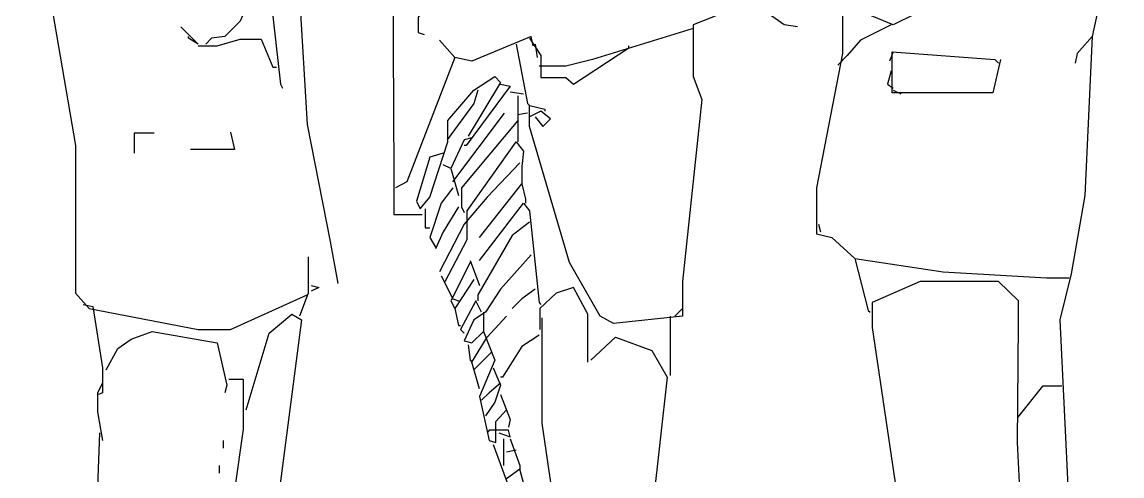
# Model space of a CAD drawing. Extents: x -0.59 to 0.53, y -0.02 to 1.78.
# Drawn here: x -0.586 to 0.529, y 0.657 to 1.117 of the extents above; entities that cross this region are included whole.
import ezdxf

# ---------------------------------------------------------------- set-up
doc = ezdxf.new("R2010")
doc.units = 0
doc.header["$MEASUREMENT"] = 0

msp = doc.modelspace()

# ---------------------------------------------------------------- linework, layer by layer
for points in [[(0.3184, 1.3553), (0.3262, 1.4058), (0.3612, 1.4874), (0.3631, 1.5087), (0.3631, 1.532), (0.3845, 1.5573), (0.4369, 1.5961), (0.4524, 1.5864), (0.5291, 1.4214), (0.5291, 1.2408), (0.499, 1.1029), (0.4913, 0.9417), (0.4777, 0.8621), (0.466, 0.8155), (0.4748, 0.633), (0.4748, 0.567), (0.4874, 0.4738), (0.4796, 0.3107), (0.468, 0.2194), (0.4602, 0.2107), (0.4369, 0.2107)], [(0.3184, 1.3553), (0.3262, 1.4058), (0.3612, 1.4874), (0.3631, 1.5087), (0.3631, 1.532), (0.3845, 1.5573), (0.4369, 1.5961), (0.4524, 1.5864), (0.5291, 1.4214), (0.5291, 1.2408), (0.499, 1.1029), (0.4913, 0.9417), (0.4777, 0.8621), (0.466, 0.8155), (0.4748, 0.633), (0.4748, 0.567), (0.4874, 0.4738), (0.4796, 0.3107), (0.468, 0.2194), (0.4602, 0.2107), (0.4369, 0.2107)], [(-0.5262, 1.5379), (-0.5864, 1.4078), (-0.5864, 1.3806), (-0.5786, 1.2777), (-0.5573, 1.1379), (-0.532, 0.9922), (-0.532, 0.8427), (-0.5184, 0.8272), (-0.4078, 0.8058), (-0.3748, 0.8058), (-0.2971, 0.8408)], [(-0.2107, 1.2233), (-0.2092, 0.9631), (-0.2092, 0.9223), (-0.1806, 0.9223)], [(0.3748, 1.2039), (0.3573, 1.1592), (0.3456, 1.1495), (0.3398, 1.1476), (0.3204, 1.1262), (0.2971, 1.1146), (0.2718, 1.1252), (0.2485, 1.1252)], [(-0.1495, 1.1515), (-0.1845, 1.1223), (-0.1845, 1.1068), (-0.1786, 1.1049)], [(-0.3534, 1.1456), (-0.365, 1.1184), (-0.3806, 1.1029), (-0.3942, 1.101), (-0.4, 1.0951)], [(-0.334, 1.1417), (-0.3243, 1.0544), (-0.3223, 1.0505)], [(-0.334, 1.1417), (-0.3243, 1.0544), (-0.3223, 1.0505)], [(-0.3049, 1.1437), (-0.2971, 1.0136), (-0.2738, 0.8951), (-0.266, 0.8524)], [(-0.3049, 1.1437), (-0.2971, 1.0136), (-0.2738, 0.8951), (-0.266, 0.8524)], [(-0.3049, 1.1437), (-0.2971, 1.0136), (-0.2738, 0.8951), (-0.266, 0.8524)], [(-0.3049, 1.1437), (-0.2971, 1.0136), (-0.2738, 0.8951), (-0.266, 0.8524)], [(-0.3049, 1.1437), (-0.2971, 1.0136), (-0.2738, 0.8951), (-0.266, 0.8524)], [(-0.3049, 1.1437), (-0.2971, 1.0136), (-0.2738, 0.8951), (-0.266, 0.8524)], [(-0.3049, 1.1437), (-0.2971, 1.0136), (-0.2738, 0.8951), (-0.266, 0.8524)], [(0.2, 1.1126), (0.1864, 1.1146), (0.1534, 1.1379), (0.0942, 1.1146), (0.0942, 1.0621), (0.1029, 1.0388), (0.0835, 0.8544), (0.0835, 0.8194), (0.0136, 0.8117), (0, 0.8194), (-0.0311, 0.8738), (-0.0718, 1.0117), (-0.0718, 1.033), (-0.0563, 1.0291), (-0.0563, 1.0272)], [(0.2233, 1.1398), (0.2456, 1.1282), (0.2456, 1.0854), (0.2194, 0.9495), (0.2194, 0.9029), (0.235, 0.899), (0.2583, 0.8777), (0.3476, 0.8641), (0.4524, 0.8583), (0.4757, 0.8583)], [(-0.4252, 1.1126), (-0.4155, 1.1029), (-0.4078, 1.0951), (-0.4175, 1.101), (-0.4175, 1.1029)], [(0.0932, 1.1107), (-0.0078, 1.0796), (-0.035, 1.0728), (-0.0621, 1.0728)], [(0.0932, 1.1107), (-0.0078, 1.0796), (-0.035, 1.0728), (-0.0621, 1.0728)], [(0.2951, 1.1146), (0.2641, 1.099), (0.2505, 1.0835), (0.2408, 1.0738)], [(-0.4078, 1.0932), (-0.3884, 1.0932), (-0.365, 1.1), (-0.3437, 1.1), (-0.332, 1.0718), (-0.3282, 1.0718)], [(-0.1631, 1.099), (-0.1476, 1.0816), (-0.1961, 0.9553), (-0.2078, 0.9495)], [(-0.1631, 1.099), (-0.1476, 1.0816), (-0.1961, 0.9553), (-0.2078, 0.9495)], [(-0.1631, 1.099), (-0.1476, 1.0816), (-0.1961, 0.9553), (-0.2078, 0.9495)], [(-0.068, 1.0932), (-0.0699, 1.1029), (-0.1301, 1.0777), (-0.1476, 1.0816)], [(-0.0854, 1.0951), (-0.0738, 1.035), (-0.0718, 1.033)], [(-0.0718, 1.101), (-0.0602, 1.0835), (-0.0602, 1.0612), (-0.035, 1.0612), (-0.0272, 1.0544), (0.0291, 1.0913), (0.0291, 1.0932)], [(-0.066, 1.0951), (-0.0641, 1.0816)], [(-0.066, 1.0951), (-0.0641, 1.0816)], [(-0.066, 1.0951), (-0.0641, 1.0816)], [(-0.066, 1.0951), (-0.0641, 1.0816)], [(-0.066, 1.0951), (-0.0641, 1.0816)], [(0.499, 1.1029), (0.4835, 1.0854), (0.4816, 1.0757)], [(0.499, 1.1029), (0.4835, 1.0854), (0.4816, 1.0757)], [(0.2971, 1.0874), (0.2932, 1.0777)], [(0.2971, 1.0874), (0.2932, 1.0777)], [(0.2971, 1.0874), (0.2932, 1.0777)], [(0.2971, 1.0874), (0.2932, 1.0777)], [(0.2971, 1.0874), (0.2932, 1.0777)], [(0.4058, 1.0796), (0.3981, 1.0456), (0.2961, 1.0456), (0.2961, 1.0874), (0.4, 1.0796), (0.4039, 1.0757)], [(-0.1592, 0.9845), (-0.1728, 0.9806), (-0.1864, 0.9359), (-0.1825, 0.9282), (-0.1728, 0.9398), (-0.1544, 0.9961), (-0.1544, 1.0175), (-0.1282, 1.0485), (-0.1068, 1.0621), (-0.101, 1.0563), (-0.134, 1.0019)], [(-0.1592, 0.9845), (-0.1728, 0.9806), (-0.1864, 0.9359), (-0.1825, 0.9282), (-0.1728, 0.9398), (-0.1544, 0.9961), (-0.1544, 1.0175), (-0.1282, 1.0485), (-0.1068, 1.0621), (-0.101, 1.0563), (-0.134, 1.0019)], [(-0.1592, 0.9845), (-0.1728, 0.9806), (-0.1864, 0.9359), (-0.1825, 0.9282), (-0.1728, 0.9398), (-0.1544, 0.9961), (-0.1544, 1.0175), (-0.1282, 1.0485), (-0.1068, 1.0621), (-0.101, 1.0563), (-0.134, 1.0019)], [(-0.1592, 0.9845), (-0.1728, 0.9806), (-0.1864, 0.9359), (-0.1825, 0.9282), (-0.1728, 0.9398), (-0.1544, 0.9961), (-0.1544, 1.0175), (-0.1282, 1.0485), (-0.1068, 1.0621), (-0.101, 1.0563), (-0.134, 1.0019)], [(-0.1592, 0.9845), (-0.1728, 0.9806), (-0.1864, 0.9359), (-0.1825, 0.9282), (-0.1728, 0.9398), (-0.1544, 0.9961), (-0.1544, 1.0175), (-0.1282, 1.0485), (-0.1068, 1.0621), (-0.101, 1.0563), (-0.134, 1.0019)], [(0.2951, 1.068), (0.2913, 1.0544), (0.2971, 1.0505)], [(0.2951, 1.068), (0.2913, 1.0544), (0.2971, 1.0505)], [(0.2951, 1.068), (0.2913, 1.0544), (0.2971, 1.0505)], [(-0.101, 1.0544), (-0.0913, 1.0524), (-0.1359, 0.9922), (-0.1379, 0.9922)], [(-0.101, 1.0544), (-0.0913, 1.0524), (-0.1359, 0.9922), (-0.1379, 0.9922)], [(-0.101, 1.0544), (-0.0913, 1.0524), (-0.1359, 0.9922), (-0.1379, 0.9922)], [(-0.1243, 1.0485), (-0.1282, 1.035), (-0.1553, 0.9981)], [(-0.0913, 1.0466), (-0.0777, 1.0447)], [(-0.0835, 1.0427), (-0.0835, 1), (-0.0835, 0.9961)], [(-0.0835, 1.0427), (-0.0835, 1), (-0.0835, 0.9961)], [(-0.0835, 1.0427), (-0.0835, 1), (-0.0835, 0.9961)], [(-0.0835, 1.0427), (-0.0835, 1), (-0.0835, 0.9961)], [(-0.0835, 1.0427), (-0.0835, 1), (-0.0835, 0.9961)], [(0.2971, 1.0485), (0.3049, 1.0447)], [(0.2971, 1.0485), (0.3049, 1.0447)], [(-0.066, 1.0214), (-0.0583, 1.0117), (-0.0505, 1.0194), (-0.0602, 1.0272), (-0.0718, 1.0214)], [(-0.066, 1.0214), (-0.0583, 1.0117), (-0.0505, 1.0194), (-0.0602, 1.0272), (-0.0718, 1.0214)], [(-0.066, 1.0214), (-0.0583, 1.0117), (-0.0505, 1.0194), (-0.0602, 1.0272), (-0.0718, 1.0214)], [(-0.066, 1.0214), (-0.0583, 1.0117), (-0.0505, 1.0194), (-0.0602, 1.0272), (-0.0718, 1.0214)], [(-0.066, 1.0214), (-0.0583, 1.0117), (-0.0505, 1.0194), (-0.0602, 1.0272), (-0.0718, 1.0214)], [(-0.1495, 0.9553), (-0.0971, 1.0252)], [(-0.1495, 0.9553), (-0.0971, 1.0252)], [(-0.1495, 0.9553), (-0.0971, 1.0252)], [(-0.1495, 0.9553), (-0.0971, 1.0252)], [(-0.1495, 0.9553), (-0.0971, 1.0252)], [(-0.0835, 1.0175), (-0.1408, 0.9495), (-0.1408, 0.9301), (-0.1379, 0.9243)], [(-0.0835, 1.0175), (-0.1408, 0.9495), (-0.1408, 0.9301), (-0.1379, 0.9243)], [(-0.0835, 1.0175), (-0.1408, 0.9495), (-0.1408, 0.9301), (-0.1379, 0.9243)], [(-0.0738, 1.0252), (-0.0835, 1.0233)], [(-0.0738, 1.0252), (-0.0835, 1.0233)], [(-0.0738, 1.0252), (-0.0835, 1.0233)], [(-0.4524, 1.0049), (-0.4728, 1.0049), (-0.4728, 0.9845)], [(-0.4524, 1.0049), (-0.4728, 1.0049), (-0.4728, 0.9845)], [(-0.4524, 1.0049), (-0.4728, 1.0049), (-0.4728, 0.9845)], [(-0.4524, 1.0049), (-0.4728, 1.0049), (-0.4728, 0.9845)], [(-0.3748, 1.0058), (-0.3709, 0.9883), (-0.4155, 0.9883)], [(-0.3748, 1.0058), (-0.3709, 0.9883), (-0.4155, 0.9883)], [(-0.3748, 1.0058), (-0.3709, 0.9883), (-0.4155, 0.9883)], [(-0.1301, 1), (-0.1379, 0.9981), (-0.1515, 0.9689), (-0.1592, 0.9728)], [(-0.1301, 1), (-0.1379, 0.9981), (-0.1515, 0.9689), (-0.1592, 0.9728)], [(-0.1301, 1), (-0.1379, 0.9981), (-0.1515, 0.9689), (-0.1592, 0.9728)], [(-0.1301, 1), (-0.1379, 0.9981), (-0.1515, 0.9689), (-0.1592, 0.9728)], [(-0.1301, 1), (-0.1379, 0.9981), (-0.1515, 0.9689), (-0.1592, 0.9728)], [(-0.1301, 1), (-0.1379, 0.9981), (-0.1515, 0.9689), (-0.1592, 0.9728)], [(-0.1301, 1), (-0.1379, 0.9981), (-0.1515, 0.9689), (-0.1592, 0.9728)], [(-0.1301, 1), (-0.1379, 0.9981), (-0.1515, 0.9689), (-0.1592, 0.9728)], [(-0.1301, 1), (-0.1379, 0.9981), (-0.1515, 0.9689), (-0.1592, 0.9728)], [(-0.1573, 0.8544), (-0.135, 0.8971), (-0.135, 0.9262), (-0.0854, 0.9961), (-0.0777, 0.9864), (-0.0796, 0.9709), (-0.0796, 0.9534)], [(-0.1573, 0.8544), (-0.135, 0.8971), (-0.135, 0.9262), (-0.0854, 0.9961), (-0.0777, 0.9864), (-0.0796, 0.9709), (-0.0796, 0.9534)], [(-0.1573, 0.8544), (-0.135, 0.8971), (-0.135, 0.9262), (-0.0854, 0.9961), (-0.0777, 0.9864), (-0.0796, 0.9709), (-0.0796, 0.9534)], [(-0.1573, 0.8544), (-0.135, 0.8971), (-0.135, 0.9262), (-0.0854, 0.9961), (-0.0777, 0.9864), (-0.0796, 0.9709), (-0.0796, 0.9534)], [(-0.1573, 0.8544), (-0.135, 0.8971), (-0.135, 0.9262), (-0.0854, 0.9961), (-0.0777, 0.9864), (-0.0796, 0.9709), (-0.0796, 0.9534)], [(-0.0816, 0.9748), (-0.1146, 0.9398), (-0.1379, 0.9126), (-0.1631, 0.8641)], [(-0.0816, 0.9748), (-0.1146, 0.9398), (-0.1379, 0.9126), (-0.1631, 0.8641)], [(-0.0816, 0.9748), (-0.1146, 0.9398), (-0.1379, 0.9126), (-0.1631, 0.8641)], [(-0.0816, 0.9748), (-0.1146, 0.9398), (-0.1379, 0.9126), (-0.1631, 0.8641)], [(-0.1515, 0.9689), (-0.1437, 0.9417)], [(-0.1495, 0.9495), (-0.1612, 0.934), (-0.1728, 0.899), (-0.167, 0.8893)], [(-0.1495, 0.9495), (-0.1612, 0.934), (-0.1728, 0.899), (-0.167, 0.8893)], [(-0.1495, 0.9495), (-0.1612, 0.934), (-0.1728, 0.899), (-0.167, 0.8893)], [(-0.1495, 0.9495), (-0.1612, 0.934), (-0.1728, 0.899), (-0.167, 0.8893)], [(-0.1495, 0.9495), (-0.1612, 0.934), (-0.1728, 0.899), (-0.167, 0.8893)], [(-0.1495, 0.9495), (-0.1612, 0.934), (-0.1728, 0.899), (-0.167, 0.8893)], [(-0.1495, 0.9495), (-0.1612, 0.934), (-0.1728, 0.899), (-0.167, 0.8893)], [(-0.1495, 0.9495), (-0.1612, 0.934), (-0.1728, 0.899), (-0.167, 0.8893)], [(-0.1223, 0.899), (-0.0796, 0.9534), (-0.0757, 0.9379), (-0.0757, 0.934)], [(-0.1223, 0.899), (-0.0796, 0.9534), (-0.0757, 0.9379), (-0.0757, 0.934)], [(-0.1223, 0.899), (-0.0796, 0.9534), (-0.0757, 0.9379), (-0.0757, 0.934)], [(-0.1777, 0.9282), (-0.1777, 0.9087), (-0.1728, 0.9087)], [(-0.1437, 0.9301), (-0.1592, 0.9049), (-0.167, 0.8874)], [(-0.1437, 0.9301), (-0.1592, 0.9049), (-0.167, 0.8874)], [(-0.1223, 0.8757), (-0.0777, 0.934), (-0.0718, 0.9262), (-0.0621, 0.833), (-0.0602, 0.8311)], [(-0.1223, 0.8757), (-0.0777, 0.934), (-0.0718, 0.9262), (-0.0621, 0.833), (-0.0602, 0.8311)], [(-0.0718, 0.9146), (-0.0893, 0.901), (-0.1243, 0.8408), (-0.1243, 0.835)], [(-0.0718, 0.9146), (-0.0893, 0.901), (-0.1243, 0.8408), (-0.1243, 0.835)], [(-0.0718, 0.9146), (-0.0893, 0.901), (-0.1243, 0.8408), (-0.1243, 0.835)], [(-0.0718, 0.9146), (-0.0893, 0.901), (-0.1243, 0.8408), (-0.1243, 0.835)], [(0.2214, 0.9126), (0.2233, 0.9049)], [(0.2214, 0.9126), (0.2233, 0.9049)], [(-0.0699, 0.8816), (-0.101, 0.8466), (-0.1165, 0.8233), (-0.1282, 0.8155), (-0.1379, 0.7942), (-0.1301, 0.7922), (-0.1184, 0.8039), (-0.1068, 0.7748), (-0.1223, 0.7379), (-0.1126, 0.6932), (-0.1058, 0.6913), (-0.1058, 0.7126), (-0.0951, 0.7243)], [(-0.0699, 0.8816), (-0.101, 0.8466), (-0.1165, 0.8233), (-0.1282, 0.8155), (-0.1379, 0.7942), (-0.1301, 0.7922), (-0.1184, 0.8039), (-0.1068, 0.7748), (-0.1223, 0.7379), (-0.1126, 0.6932), (-0.1058, 0.6913), (-0.1058, 0.7126), (-0.0951, 0.7243)], [(-0.0699, 0.8816), (-0.101, 0.8466), (-0.1165, 0.8233), (-0.1282, 0.8155), (-0.1379, 0.7942), (-0.1301, 0.7922), (-0.1184, 0.8039), (-0.1068, 0.7748), (-0.1223, 0.7379), (-0.1126, 0.6932), (-0.1058, 0.6913), (-0.1058, 0.7126), (-0.0951, 0.7243)], [(-0.2961, 0.8796), (-0.2961, 0.8427), (-0.3049, 0.8194)], [(-0.132, 0.8738), (-0.1515, 0.835), (-0.1476, 0.8272)], [(-0.132, 0.8757), (-0.1223, 0.8505)], [(-0.132, 0.8757), (-0.1223, 0.8505)], [(-0.132, 0.8757), (-0.1223, 0.8505)], [(0.2583, 0.8777), (0.2718, 0.8252), (0.2738, 0.8233)], [(0.2583, 0.8777), (0.2718, 0.8252), (0.2738, 0.8233)], [(0.2583, 0.8777), (0.2718, 0.8252), (0.2738, 0.8233)], [(0.2583, 0.8777), (0.2718, 0.8252), (0.2738, 0.8233)], [(0.2583, 0.8777), (0.2718, 0.8252), (0.2738, 0.8233)], [(0.2583, 0.8777), (0.2718, 0.8252), (0.2738, 0.8233)], [(0.2583, 0.8777), (0.2718, 0.8252), (0.2738, 0.8233)], [(0.2583, 0.8777), (0.2718, 0.8252), (0.2738, 0.8233)], [(-0.1612, 0.8602), (-0.1495, 0.8369), (-0.1437, 0.835)], [(-0.2932, 0.8505), (-0.2854, 0.8485), (-0.2932, 0.8447)], [(-0.2932, 0.8505), (-0.2854, 0.8485), (-0.2932, 0.8447)], [(-0.1282, 0.8563), (-0.1476, 0.8272), (-0.1437, 0.8097), (-0.1417, 0.8097)], [(-0.1282, 0.8563), (-0.1476, 0.8272), (-0.1437, 0.8097), (-0.1417, 0.8097)], [(-0.1282, 0.8563), (-0.1476, 0.8272), (-0.1437, 0.8097), (-0.1417, 0.8097)], [(-0.1282, 0.8563), (-0.1476, 0.8272), (-0.1437, 0.8097), (-0.1417, 0.8097)], [(-0.0126, 0.7728), (-0.0126, 0.8214), (-0.0272, 0.8485), (-0.0447, 0.8427), (-0.0612, 0.8272), (-0.0612, 0.8058)], [(-0.0126, 0.7728), (-0.0126, 0.8214), (-0.0272, 0.8485), (-0.0447, 0.8427), (-0.0612, 0.8272), (-0.0612, 0.8058)], [(0.4116, 0.5291), (0.4311, 0.5291), (0.4233, 0.6913), (0.4243, 0.8117), (0.4243, 0.835), (0.4039, 0.8544), (0.3243, 0.8544), (0.2757, 0.833), (0.2757, 0.8078), (0.3184, 0.5204), (0.3262, 0.4777)], [(0.4116, 0.5291), (0.4311, 0.5291), (0.4233, 0.6913), (0.4243, 0.8117), (0.4243, 0.835), (0.4039, 0.8544), (0.3243, 0.8544), (0.2757, 0.833), (0.2757, 0.8078), (0.3184, 0.5204), (0.3262, 0.4777)], [(0.4116, 0.5291), (0.4311, 0.5291), (0.4233, 0.6913), (0.4243, 0.8117), (0.4243, 0.835), (0.4039, 0.8544), (0.3243, 0.8544), (0.2757, 0.833), (0.2757, 0.8078), (0.3184, 0.5204), (0.3262, 0.4777)], [(0.4116, 0.5291), (0.4311, 0.5291), (0.4233, 0.6913), (0.4243, 0.8117), (0.4243, 0.835), (0.4039, 0.8544), (0.3243, 0.8544), (0.2757, 0.833), (0.2757, 0.8078), (0.3184, 0.5204), (0.3262, 0.4777)], [(0.4116, 0.5291), (0.4311, 0.5291), (0.4233, 0.6913), (0.4243, 0.8117), (0.4243, 0.835), (0.4039, 0.8544), (0.3243, 0.8544), (0.2757, 0.833), (0.2757, 0.8078), (0.3184, 0.5204), (0.3262, 0.4777)], [(0.4116, 0.5291), (0.4311, 0.5291), (0.4233, 0.6913), (0.4243, 0.8117), (0.4243, 0.835), (0.4039, 0.8544), (0.3243, 0.8544), (0.2757, 0.833), (0.2757, 0.8078), (0.3184, 0.5204), (0.3262, 0.4777)], [(-0.066, 0.8466), (-0.0796, 0.8369), (-0.0893, 0.8272)], [(-0.5243, 0.8311), (-0.5146, 0.8291), (-0.5049, 0.767), (-0.5049, 0.7417), (-0.5087, 0.7398)], [(-0.5243, 0.8311), (-0.5146, 0.8291), (-0.5049, 0.767), (-0.5049, 0.7417), (-0.5087, 0.7398)], [(-0.5243, 0.8311), (-0.5146, 0.8291), (-0.5049, 0.767), (-0.5049, 0.7417), (-0.5087, 0.7398)], [(-0.1204, 0.8233), (-0.1262, 0.835), (-0.1417, 0.8058), (-0.1379, 0.8019)], [(0.0835, 0.8272), (0.0757, 0.8194)], [(0.0835, 0.8272), (0.0757, 0.8194)], [(-0.3592, 0.7243), (-0.3359, 0.8019), (-0.3126, 0.8214), (-0.3029, 0.8155), (-0.332, 0.5922), (-0.3495, 0.466), (-0.3689, 0.2835), (-0.3592, 0.1922), (-0.3903, 0.1786), (-0.435, 0.1786)], [(-0.3592, 0.7243), (-0.3359, 0.8019), (-0.3126, 0.8214), (-0.3029, 0.8155), (-0.332, 0.5922), (-0.3495, 0.466), (-0.3689, 0.2835), (-0.3592, 0.1922), (-0.3903, 0.1786), (-0.435, 0.1786)], [(-0.1223, 0.7456), (-0.1301, 0.7728), (-0.1146, 0.7981), (-0.0951, 0.8194)], [(-0.1184, 0.8233), (-0.1184, 0.8039)], [(-0.0592, 0.8175), (-0.0592, 0.7107), (-0.0485, 0.6369), (-0.0485, 0.5825), (-0.0583, 0.5806)], [(0.0709, 0.8194), (0.0709, 0.7592)], [(-0.501, 0.765), (-0.4893, 0.7864), (-0.4757, 0.7961), (-0.4544, 0.8039), (-0.3884, 0.7922), (-0.3786, 0.7495), (-0.3806, 0.7417)], [(-0.501, 0.765), (-0.4893, 0.7864), (-0.4757, 0.7961), (-0.4544, 0.8039), (-0.3884, 0.7922), (-0.3786, 0.7495), (-0.3806, 0.7417)], [(-0.501, 0.765), (-0.4893, 0.7864), (-0.4757, 0.7961), (-0.4544, 0.8039), (-0.3884, 0.7922), (-0.3786, 0.7495), (-0.3806, 0.7417)], [(-0.0621, 0.8), (-0.0796, 0.7884), (-0.099, 0.7573), (-0.101, 0.7573)], [(-0.0621, 0.8), (-0.0796, 0.7884), (-0.099, 0.7573), (-0.101, 0.7573)], [(-0.0097, 0.7748), (0.0155, 0.7981), (0.0524, 0.7845), (0.068, 0.7573), (0.0466, 0.567), (0.0544, 0.5126), (0.0447, 0.4796), (0.0447, 0.468), (0.0427, 0.468)], [(-0.134, 0.7903), (-0.132, 0.7748), (-0.1301, 0.7728)], [(-0.134, 0.7903), (-0.132, 0.7748), (-0.1301, 0.7728)], [(-0.1107, 0.7825), (-0.1282, 0.765)], [(-0.1087, 0.767), (-0.101, 0.7495), (-0.1068, 0.732), (-0.1165, 0.7184)], [(-0.5049, 0.7515), (-0.5097, 0.7417), (-0.5097, 0.7223), (-0.5068, 0.7049), (-0.5049, 0.6932)], [(-0.5049, 0.7515), (-0.5097, 0.7417), (-0.5097, 0.7223), (-0.5068, 0.7049), (-0.5049, 0.6932)], [(-0.5049, 0.7515), (-0.5097, 0.7417), (-0.5097, 0.7223), (-0.5068, 0.7049), (-0.5049, 0.6932)], [(-0.5049, 0.7515), (-0.5097, 0.7417), (-0.5097, 0.7223), (-0.5068, 0.7049), (-0.5049, 0.6932)], [(-0.3767, 0.7553), (-0.3621, 0.7553), (-0.3621, 0.7049), (-0.4252, 0.2602), (-0.4359, 0.1942), (-0.4374, 0.1262), (-0.4374, 0.0971)], [(-0.3767, 0.7553), (-0.3621, 0.7553), (-0.3621, 0.7049), (-0.4252, 0.2602), (-0.4359, 0.1942), (-0.4374, 0.1262), (-0.4374, 0.0971)], [(-0.3767, 0.7553), (-0.3621, 0.7553), (-0.3621, 0.7049), (-0.4252, 0.2602), (-0.4359, 0.1942), (-0.4374, 0.1262), (-0.4374, 0.0971)], [(-0.101, 0.7515), (-0.1126, 0.7417), (-0.1204, 0.734)], [(-0.101, 0.7515), (-0.1126, 0.7417), (-0.1204, 0.734)], [(0.468, 0.7485), (0.4485, 0.7485), (0.4233, 0.7165)], [(0.468, 0.7485), (0.4485, 0.7485), (0.4233, 0.7165)], [(0.468, 0.7485), (0.4485, 0.7485), (0.4233, 0.7165)], [(0.468, 0.7485), (0.4485, 0.7485), (0.4233, 0.7165)], [(-0.101, 0.7398), (-0.0913, 0.7146), (-0.0932, 0.7068)], [(-0.101, 0.7398), (-0.0913, 0.7146), (-0.0932, 0.7068)], [(-0.101, 0.7398), (-0.0913, 0.7146), (-0.0932, 0.7068)], [(-0.101, 0.7398), (-0.0913, 0.7146), (-0.0932, 0.7068)], [(-0.101, 0.7398), (-0.0913, 0.7146), (-0.0932, 0.7068)], [(-0.101, 0.7398), (-0.0913, 0.7146), (-0.0932, 0.7068)], [(-0.1029, 0.701), (-0.0913, 0.6971), (-0.0932, 0.7039), (-0.1126, 0.7039), (-0.1146, 0.701)], [(-0.5078, 0.701), (-0.5112, 0.6097), (-0.5112, 0.4971), (-0.5291, 0.3709), (-0.5316, 0.2447), (-0.5337, 0.1748), (-0.5337, 0.1029), (-0.5243, 0.0388), (-0.4971, 0.0233), (-0.4913, 0.0214), (-0.4621, 0.0019), (-0.3922, -0.0214), (-0.3922, -0.0233)], [(-0.3825, 0.6932), (-0.3825, 0.6854)], [(-0.3825, 0.6932), (-0.3825, 0.6854)], [(-0.3825, 0.6932), (-0.3825, 0.6854)], [(-0.0981, 0.6951), (-0.0981, 0.668)], [(-0.0913, 0.6951), (-0.0816, 0.668), (-0.0816, 0.6641)], [(-0.0913, 0.6951), (-0.0816, 0.668), (-0.0816, 0.6641)], [(-0.0913, 0.6951), (-0.0816, 0.668), (-0.0816, 0.6641)], [(-0.0913, 0.6951), (-0.0816, 0.668), (-0.0816, 0.6641)], [(-0.0913, 0.6951), (-0.0816, 0.668), (-0.0816, 0.6641)], [(-0.0913, 0.6951), (-0.0816, 0.668), (-0.0816, 0.6641)], [(-0.1087, 0.6893), (-0.0893, 0.6369), (-0.0777, 0.6505), (-0.0816, 0.6641), (-0.0951, 0.6544)], [(-0.0854, 0.6835), (-0.0951, 0.6816)], [(-0.0854, 0.6835), (-0.0951, 0.6816)], [(-0.3864, 0.668), (-0.3864, 0.6602)], [(-0.3864, 0.668), (-0.3864, 0.6602)]]:
    msp.add_lwpolyline(points)

doc.saveas('drawing.dxf')
